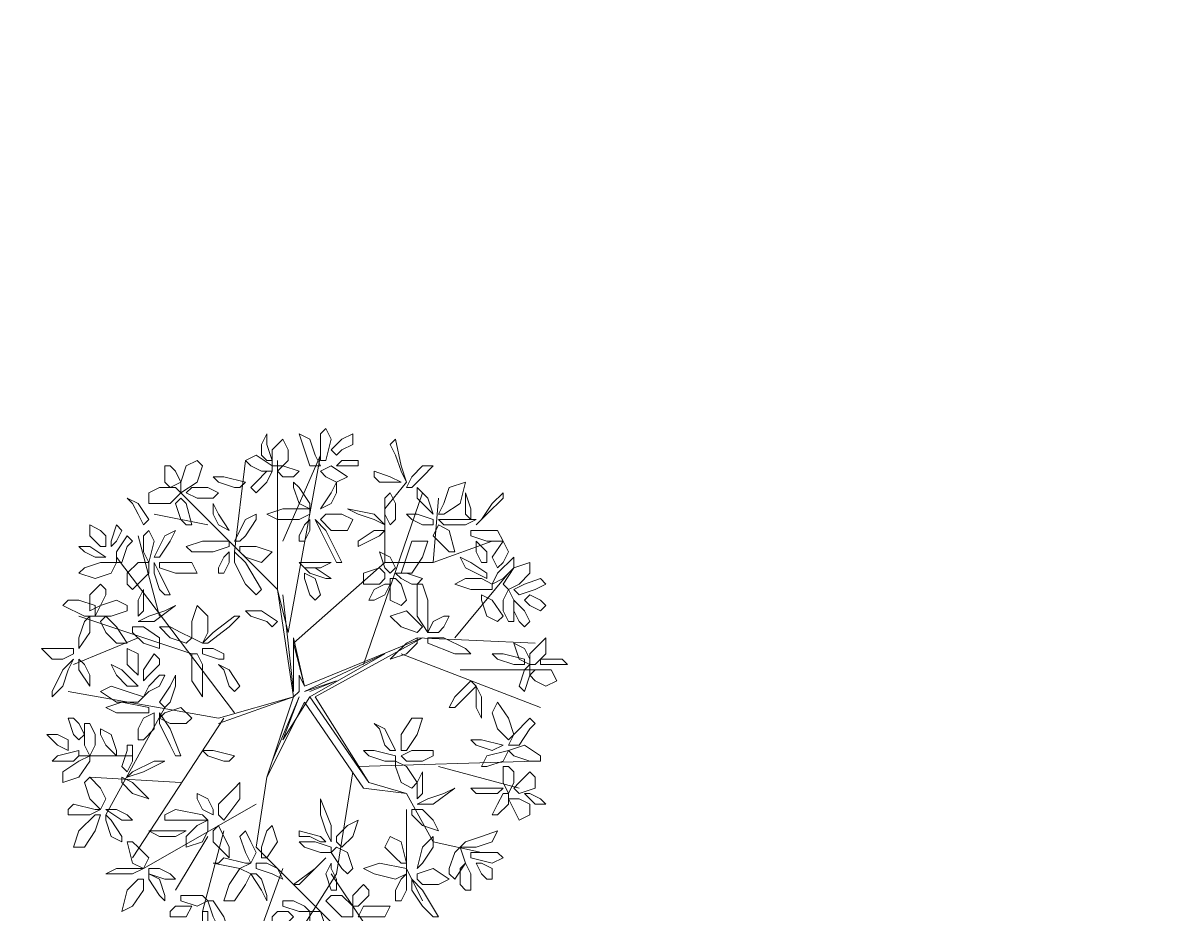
# Model space of a CAD drawing. Header units: millimetres. Extents: x 2529 to 2673, y 1639 to 1859.
# Drawn here: x 2612.8 to 2618.8, y 1703.61 to 1708.3 of the extents above; entities that cross this region are included whole.
import ezdxf

# ---------------------------------------------------------------- set-up
doc = ezdxf.new("R2010")
doc.units = ezdxf.units.MM
doc.layers.add('PDF_0', color=7, linetype='Continuous')

msp = doc.modelspace()

# ---------------------------------------------------------------- linework, layer by layer
at = {"layer": 'PDF_0', "lineweight": 9}
for points in [[(2614.3623, 1706.0496), (2614.3623, 1706.1343), (2614.3906, 1706.1626), (2614.4188, 1706.1061), (2614.3906, 1705.9931), (2614.3623, 1705.9931)], [(2614.0799, 1705.9931), (2614.1082, 1705.9931), (2614.0799, 1706.0779), (2614.0799, 1706.1343), (2614.0517, 1706.0779), (2614.0517, 1706.0214)], [(2614.1647, 1705.9649), (2614.1082, 1705.9649), (2614.1082, 1706.0496), (2614.1647, 1706.1061), (2614.1929, 1706.0496), (2614.1929, 1705.9931)], [(2614.3623, 1705.9649), (2614.3059, 1705.9649), (2614.2776, 1706.0496), (2614.2494, 1706.1343), (2614.3059, 1706.1061), (2614.3341, 1706.0214)], [(2614.4471, 1706.0214), (2614.4188, 1706.0496), (2614.4753, 1706.1061), (2614.5318, 1706.1343), (2614.5318, 1706.0779), (2614.4753, 1706.0496)], [(2614.7577, 1706.0214), (2614.7859, 1705.9367), (2614.8142, 1705.8802), (2614.7859, 1705.9649), (2614.7577, 1706.1061), (2614.7295, 1706.0779)], [(2613.5999, 1705.9367), (2613.6281, 1705.8802), (2613.5716, 1705.8519), (2613.5434, 1705.8802), (2613.5434, 1705.9649), (2613.5716, 1705.9649)], [(2613.7128, 1705.9931), (2613.7411, 1705.9649), (2613.7128, 1705.8802), (2613.6281, 1705.8237), (2613.6281, 1705.8802), (2613.6563, 1705.9649)], [(2614.0517, 1705.9367), (2613.9952, 1705.9649), (2613.967, 1705.9931), (2614.0235, 1706.0214), (2614.1082, 1705.9649), (2614.1082, 1705.9367)], [(2614.2211, 1705.9084), (2614.2494, 1705.9367), (2614.1647, 1705.9649), (2614.1364, 1705.9367), (2614.1647, 1705.9084)], [(2614.4471, 1705.8802), (2614.5035, 1705.9084), (2614.4188, 1705.9649), (2614.3623, 1705.9367), (2614.3906, 1705.9084)], [(2614.5318, 1705.9649), (2614.4753, 1705.9649), (2614.4471, 1705.9649), (2614.4753, 1705.9931), (2614.56, 1705.9931), (2614.56, 1705.9649)], [(2614.8142, 1705.8519), (2614.8424, 1705.8519), (2614.8989, 1705.9084), (2614.9554, 1705.9649), (2614.8989, 1705.9649), (2614.8424, 1705.9084)], [(2613.9105, 1705.8519), (2613.8258, 1705.8802), (2613.7975, 1705.9084), (2613.854, 1705.9084), (2613.967, 1705.8802), (2613.9387, 1705.8519)], [(2614.0235, 1705.8802), (2614.0799, 1705.9367), (2614.1082, 1705.9367), (2614.0799, 1705.8802), (2614.0235, 1705.8237), (2613.9952, 1705.8519)], [(2614.673, 1705.8802), (2614.7295, 1705.8802), (2614.7859, 1705.8802), (2614.7295, 1705.9084), (2614.6447, 1705.9367), (2614.6447, 1705.9084)], [(2613.5151, 1705.8519), (2613.5999, 1705.8519), (2613.6281, 1705.8237), (2613.5716, 1705.7672), (2613.4587, 1705.7672), (2613.4587, 1705.8237)], [(2613.6563, 1705.8237), (2613.6846, 1705.8519), (2613.7693, 1705.8519), (2613.8258, 1705.8237), (2613.7975, 1705.7955), (2613.7128, 1705.7955)], [(2614.2494, 1705.7672), (2614.2211, 1705.8519), (2614.2211, 1705.8802), (2614.2494, 1705.8519), (2614.3059, 1705.7672), (2614.3059, 1705.739)], [(2614.4188, 1705.7672), (2614.3623, 1705.739), (2614.4188, 1705.8237), (2614.4471, 1705.8802), (2614.4471, 1705.8237)], [(2614.9271, 1705.739), (2614.9554, 1705.7107), (2614.9271, 1705.7955), (2614.8707, 1705.8519), (2614.8707, 1705.7955)], [(2614.9836, 1705.7107), (2615.0118, 1705.7107), (2615.0966, 1705.7672), (2615.1248, 1705.8802), (2615.0401, 1705.8519), (2615.0118, 1705.7672)], [(2613.4022, 1705.7107), (2613.3739, 1705.7672), (2613.3457, 1705.7955), (2613.4022, 1705.7672), (2613.4587, 1705.6825), (2613.4304, 1705.6543)], [(2613.6281, 1705.6825), (2613.5999, 1705.7672), (2613.6281, 1705.7955), (2613.6563, 1705.7672), (2613.6846, 1705.6543), (2613.6563, 1705.6543)], [(2614.7295, 1705.6543), (2614.7577, 1705.6825), (2614.7577, 1705.7672), (2614.7295, 1705.8237), (2614.7012, 1705.7955), (2614.7012, 1705.7107)], [(2615.1248, 1705.7672), (2615.1248, 1705.8237), (2615.153, 1705.739), (2615.153, 1705.6825), (2615.1248, 1705.7107)], [(2615.266, 1705.7672), (2615.2095, 1705.6825), (2615.1813, 1705.6543), (2615.2378, 1705.7107), (2615.3225, 1705.7955), (2615.3225, 1705.8237)], [(2613.8258, 1705.6543), (2613.8823, 1705.626), (2613.8258, 1705.7107), (2613.7975, 1705.7672), (2613.7975, 1705.7107)], [(2614.2494, 1705.6825), (2614.1364, 1705.6825), (2614.0799, 1705.7107), (2614.1647, 1705.739), (2614.3059, 1705.739), (2614.3059, 1705.7107)], [(2614.56, 1705.7107), (2614.5035, 1705.739), (2614.6447, 1705.7107), (2614.7012, 1705.6543), (2614.6447, 1705.6825)], [(2613.967, 1705.5978), (2614.0235, 1705.6825), (2614.0235, 1705.7107), (2613.967, 1705.6825), (2613.9105, 1705.5695), (2613.9387, 1705.5695)], [(2614.2494, 1705.5695), (2614.2776, 1705.5695), (2614.3059, 1705.626), (2614.3059, 1705.6825), (2614.2776, 1705.6543), (2614.2494, 1705.5978)], [(2614.4188, 1705.5131), (2614.3623, 1705.626), (2614.3341, 1705.6825), (2614.3906, 1705.626), (2614.4753, 1705.4566), (2614.4471, 1705.4566)], [(2614.3623, 1705.6825), (2614.3906, 1705.7107), (2614.4753, 1705.7107), (2614.5318, 1705.6825), (2614.5035, 1705.626), (2614.4188, 1705.626)], [(2614.8989, 1705.6543), (2614.8424, 1705.6825), (2614.8142, 1705.7107), (2614.8707, 1705.7107), (2614.9554, 1705.6825), (2614.9554, 1705.6543)], [(2615.1248, 1705.6543), (2615.1813, 1705.6825), (2615.0401, 1705.6825), (2614.9836, 1705.6825), (2615.0118, 1705.6543)], [(2613.2328, 1705.5413), (2613.2045, 1705.5413), (2613.148, 1705.5978), (2613.148, 1705.6543), (2613.2045, 1705.626), (2613.2328, 1705.5978)], [(2613.3175, 1705.626), (2613.2892, 1705.6543), (2613.261, 1705.5695), (2613.261, 1705.5413), (2613.2892, 1705.5695)], [(2613.4304, 1705.5131), (2613.4587, 1705.4566), (2613.4869, 1705.5695), (2613.4587, 1705.626), (2613.4304, 1705.5978)], [(2613.5151, 1705.5413), (2613.5434, 1705.5978), (2613.5999, 1705.626), (2613.5716, 1705.5695), (2613.5151, 1705.4848), (2613.4869, 1705.4848)], [(2614.6165, 1705.5695), (2614.673, 1705.5978), (2614.7012, 1705.626), (2614.6447, 1705.626), (2614.56, 1705.5695), (2614.56, 1705.5413)], [(2615.0118, 1705.5413), (2614.9554, 1705.5978), (2614.9836, 1705.6543), (2615.0401, 1705.626), (2615.0683, 1705.5131), (2615.0401, 1705.5131)], [(2615.153, 1705.626), (2615.153, 1705.5978), (2615.2378, 1705.5695), (2615.3225, 1705.5695), (2615.2942, 1705.626), (2615.2095, 1705.626)], [(2613.3457, 1705.5413), (2613.3175, 1705.4566), (2613.2892, 1705.4566), (2613.2892, 1705.5131), (2613.3457, 1705.5978), (2613.3739, 1705.5695)], [(2613.7975, 1705.5131), (2613.6846, 1705.5131), (2613.6563, 1705.5413), (2613.7411, 1705.5695), (2613.8823, 1705.5695), (2613.8823, 1705.5413)], [(2614.7859, 1705.4001), (2614.8424, 1705.4001), (2614.8989, 1705.4848), (2614.9271, 1705.5695), (2614.8424, 1705.5695), (2614.8142, 1705.4848)], [(2615.2378, 1705.4566), (2615.2095, 1705.4566), (2615.1813, 1705.5131), (2615.1813, 1705.5695), (2615.2095, 1705.5413), (2615.2378, 1705.5131)], [(2615.3507, 1705.5131), (2615.3225, 1705.5695), (2615.266, 1705.4848), (2615.2942, 1705.4283), (2615.3225, 1705.4566)], [(2613.1763, 1705.4848), (2613.2328, 1705.4848), (2613.148, 1705.5413), (2613.0916, 1705.5413), (2613.1198, 1705.5131)], [(2613.8258, 1705.4001), (2613.854, 1705.4001), (2613.8823, 1705.4566), (2613.8823, 1705.5131), (2613.854, 1705.4848), (2613.8258, 1705.4283)], [(2613.967, 1705.3436), (2613.9105, 1705.4566), (2613.9105, 1705.5131), (2613.967, 1705.4566), (2614.0517, 1705.3154), (2614.0235, 1705.2871)], [(2613.9387, 1705.5131), (2613.9387, 1705.5413), (2614.0235, 1705.5413), (2614.1082, 1705.5131), (2614.0517, 1705.4566), (2613.967, 1705.4848)], [(2614.7295, 1705.4848), (2614.673, 1705.5131), (2614.7012, 1705.4283), (2614.7295, 1705.4001), (2614.7577, 1705.4283)], [(2615.1813, 1705.4001), (2615.1248, 1705.4283), (2615.0966, 1705.4848), (2615.153, 1705.4566), (2615.2378, 1705.4001), (2615.2378, 1705.3719)], [(2615.379, 1705.4283), (2615.3225, 1705.3719), (2615.266, 1705.3436), (2615.2942, 1705.4001), (2615.379, 1705.4848), (2615.379, 1705.4566)], [(2613.2892, 1705.4566), (2613.261, 1705.4001), (2613.1763, 1705.3719), (2613.0916, 1705.4001), (2613.1198, 1705.4283), (2613.2045, 1705.4566)], [(2613.3457, 1705.4001), (2613.4022, 1705.4566), (2613.4587, 1705.4566), (2613.4587, 1705.4001), (2613.3739, 1705.3154), (2613.3457, 1705.3436)], [(2613.5151, 1705.3154), (2613.4869, 1705.4001), (2613.4869, 1705.4566), (2613.5151, 1705.4001), (2613.5716, 1705.2871), (2613.5434, 1705.2871)], [(2613.5151, 1705.4566), (2613.5151, 1705.4283), (2613.5999, 1705.4001), (2613.7128, 1705.4001), (2613.6846, 1705.4566), (2613.5716, 1705.4566)], [(2614.3623, 1705.4283), (2614.4188, 1705.4566), (2614.3059, 1705.4566), (2614.2494, 1705.4566), (2614.2776, 1705.4283)], [(2614.3906, 1705.3719), (2614.4188, 1705.3719), (2614.3341, 1705.4283), (2614.2776, 1705.4283), (2614.3059, 1705.4001)], [(2614.7012, 1705.4001), (2614.7012, 1705.3719), (2614.673, 1705.3436), (2614.5883, 1705.3436), (2614.5883, 1705.4001), (2614.673, 1705.4283)], [(2615.3507, 1705.3154), (2615.3225, 1705.3436), (2615.379, 1705.4283), (2615.4637, 1705.4566), (2615.4637, 1705.4001), (2615.4072, 1705.3436)], [(2614.3059, 1705.2871), (2614.2776, 1705.3719), (2614.2776, 1705.4001), (2614.3341, 1705.3719), (2614.3623, 1705.2871), (2614.3341, 1705.2589)], [(2614.7859, 1705.3436), (2614.8142, 1705.2589), (2614.7859, 1705.2307), (2614.7295, 1705.2589), (2614.7295, 1705.3719), (2614.7577, 1705.3719)], [(2614.8424, 1705.3436), (2614.7859, 1705.3719), (2614.7577, 1705.4001), (2614.8142, 1705.4001), (2614.8989, 1705.3719), (2614.8707, 1705.3436)], [(2615.266, 1705.3436), (2615.266, 1705.3154), (2615.153, 1705.3154), (2615.0683, 1705.3436), (2615.1248, 1705.3719), (2615.2095, 1705.3719)], [(2615.4354, 1705.3436), (2615.5202, 1705.3719), (2615.5484, 1705.3436), (2615.4919, 1705.3154), (2615.4072, 1705.2871), (2615.379, 1705.3154)], [(2613.2328, 1705.2871), (2613.2045, 1705.2307), (2613.148, 1705.2024), (2613.148, 1705.2871), (2613.2045, 1705.3436), (2613.2328, 1705.3154)], [(2613.4022, 1705.2589), (2613.4304, 1705.3154), (2613.4304, 1705.2024), (2613.4022, 1705.1742), (2613.4022, 1705.2024)], [(2614.7295, 1705.3436), (2614.7012, 1705.3436), (2614.6447, 1705.3154), (2614.6165, 1705.2589), (2614.6447, 1705.2589), (2614.7012, 1705.2871)], [(2614.9271, 1705.2589), (2614.9271, 1705.1459), (2614.9271, 1705.0895), (2614.8707, 1705.1742), (2614.8707, 1705.3436), (2614.8989, 1705.3436)], [(2615.3225, 1705.2024), (2615.3225, 1705.2589), (2615.3507, 1705.3154), (2615.379, 1705.2589), (2615.379, 1705.1459), (2615.3507, 1705.1459)], [(2613.0916, 1705.2589), (2613.1763, 1705.2307), (2613.1763, 1705.1742), (2613.1198, 1705.1742), (2613.0068, 1705.2307), (2613.0351, 1705.2589)], [(2613.3457, 1705.2307), (2613.3457, 1705.2024), (2613.261, 1705.1742), (2613.1763, 1705.1742), (2613.2045, 1705.2307), (2613.2892, 1705.2589)], [(2615.2378, 1705.1742), (2615.2095, 1705.2589), (2615.2095, 1705.2871), (2615.266, 1705.2589), (2615.3225, 1705.1742), (2615.2942, 1705.1459)], [(2615.4072, 1705.1459), (2615.379, 1705.2024), (2615.379, 1705.2589), (2615.4354, 1705.2024), (2615.4637, 1705.1459), (2615.4354, 1705.1177)], [(2615.4354, 1705.2589), (2615.4637, 1705.2871), (2615.5202, 1705.2589), (2615.5484, 1705.2307), (2615.5202, 1705.2024), (2615.4637, 1705.2307)], [(2613.5434, 1705.2024), (2613.5999, 1705.2307), (2613.4869, 1705.1459), (2613.4022, 1705.1459), (2613.4587, 1705.1742)], [(2613.7411, 1705.033), (2613.6846, 1705.0612), (2613.6846, 1705.1459), (2613.7128, 1705.2307), (2613.7693, 1705.1742), (2613.7693, 1705.0895)], [(2614.0799, 1705.1459), (2613.9952, 1705.1742), (2613.967, 1705.2024), (2614.0517, 1705.2024), (2614.1364, 1705.1459), (2614.1082, 1705.1177)], [(2614.8989, 1705.1177), (2614.8707, 1705.0895), (2614.7859, 1705.1177), (2614.7295, 1705.1742), (2614.8142, 1705.2024), (2614.8707, 1705.1459)], [(2613.0916, 1705.0612), (2613.0916, 1705.0048), (2613.148, 1705.0895), (2613.148, 1705.1742), (2613.1198, 1705.1459)], [(2613.2045, 1705.1459), (2613.2328, 1705.1742), (2613.2892, 1705.1177), (2613.3457, 1705.033), (2613.2892, 1705.033), (2613.2328, 1705.0895)], [(2613.8823, 1705.1177), (2613.7693, 1705.033), (2613.7411, 1705.033), (2613.7975, 1705.0895), (2613.9105, 1705.1742), (2613.9387, 1705.1742)], [(2615.0401, 1705.1742), (2615.0118, 1705.1742), (2614.9554, 1705.1459), (2614.9271, 1705.0895), (2614.9836, 1705.0895), (2615.0118, 1705.1177)], [(2613.3739, 1705.1177), (2613.3739, 1705.0895), (2613.4304, 1705.033), (2613.5151, 1705.0048), (2613.5151, 1705.0612), (2613.4304, 1705.1177)], [(2613.6281, 1705.0895), (2613.5716, 1705.1177), (2613.5151, 1705.1177), (2613.5716, 1705.0612), (2613.6563, 1705.033), (2613.6846, 1705.0612)], [(2613.0633, 1704.9765), (2613.0633, 1705.0048), (2612.9786, 1705.0048), (2612.8939, 1705.0048), (2612.9504, 1704.9483), (2613.0068, 1704.9483)], [(2613.4022, 1704.8636), (2613.3739, 1704.8918), (2613.3457, 1704.92), (2613.3457, 1705.0048), (2613.4022, 1704.9765), (2613.4022, 1704.92)], [(2613.854, 1704.9483), (2613.854, 1704.9765), (2613.7975, 1705.0048), (2613.7411, 1705.0048), (2613.7411, 1704.9765), (2613.8258, 1704.9483)], [(2614.8142, 1705.033), (2614.7577, 1704.9765), (2614.7295, 1704.9483), (2614.8142, 1704.9765), (2614.8707, 1705.033), (2614.8707, 1705.0612)], [(2615.0118, 1705.0612), (2615.1248, 1705.0048), (2615.153, 1704.9765), (2615.0683, 1704.9765), (2614.9271, 1705.033), (2614.9271, 1705.0612)], [(2615.4354, 1705.0048), (2615.379, 1705.033), (2615.4072, 1704.9483), (2615.4637, 1704.92), (2615.4637, 1704.9483)], [(2615.4637, 1704.9765), (2615.5202, 1705.033), (2615.5484, 1705.0612), (2615.5484, 1704.9765), (2615.4919, 1704.92), (2615.4637, 1704.92)], [(2613.0068, 1704.8071), (2613.0351, 1704.8918), (2613.0633, 1704.9483), (2613.0068, 1704.8918), (2612.9504, 1704.7788), (2612.9504, 1704.7506)], [(2613.148, 1704.8636), (2613.148, 1704.8071), (2613.0916, 1704.8918), (2613.0916, 1704.9483), (2613.1198, 1704.92)], [(2613.5151, 1704.92), (2613.4587, 1704.8636), (2613.4304, 1704.8353), (2613.4304, 1704.8918), (2613.4869, 1704.9765), (2613.5151, 1704.9483)], [(2613.7411, 1704.92), (2613.7411, 1704.8071), (2613.7411, 1704.7506), (2613.6846, 1704.8353), (2613.6846, 1704.9765), (2613.7128, 1704.9765)], [(2615.379, 1704.92), (2615.2942, 1704.9483), (2615.266, 1704.9765), (2615.3225, 1704.9765), (2615.4354, 1704.9483), (2615.4354, 1704.92)], [(2615.5202, 1704.9483), (2615.5202, 1704.92), (2615.5766, 1704.92), (2615.6614, 1704.92), (2615.6331, 1704.9483), (2615.5484, 1704.9483)], [(2613.3457, 1704.8071), (2613.2892, 1704.8636), (2613.261, 1704.92), (2613.3175, 1704.8918), (2613.4022, 1704.8071), (2613.3739, 1704.8071)], [(2613.8823, 1704.8071), (2613.854, 1704.8918), (2613.8258, 1704.92), (2613.8823, 1704.8918), (2613.9387, 1704.8071), (2613.9105, 1704.7788)], [(2615.4072, 1704.8071), (2615.4354, 1704.7788), (2615.4637, 1704.8636), (2615.4637, 1704.92), (2615.4354, 1704.8918)], [(2615.4637, 1704.8636), (2615.4919, 1704.8918), (2615.5766, 1704.8918), (2615.6049, 1704.8353), (2615.5484, 1704.8071), (2615.4919, 1704.8353)], [(2613.5151, 1704.8071), (2613.4587, 1704.7788), (2613.4304, 1704.7506), (2613.4587, 1704.8071), (2613.5151, 1704.8636), (2613.5434, 1704.8636)], [(2613.5716, 1704.7224), (2613.5999, 1704.8071), (2613.5999, 1704.8636), (2613.5716, 1704.8071), (2613.5151, 1704.7224), (2613.5434, 1704.6941)], [(2615.153, 1704.7788), (2615.0683, 1704.6941), (2615.0401, 1704.6941), (2615.0683, 1704.7506), (2615.153, 1704.8353), (2615.1813, 1704.8071)], [(2613.4304, 1704.7506), (2613.4022, 1704.7224), (2613.2892, 1704.7224), (2613.2045, 1704.7788), (2613.261, 1704.8071), (2613.3457, 1704.7788)], [(2615.2095, 1704.7506), (2615.1813, 1704.8071), (2615.1813, 1704.6941), (2615.2095, 1704.6376), (2615.2095, 1704.6659)], [(2613.4022, 1704.6659), (2613.2892, 1704.6659), (2613.2328, 1704.6941), (2613.3175, 1704.7224), (2613.4587, 1704.6941), (2613.4587, 1704.6659)], [(2615.3507, 1704.5247), (2615.379, 1704.5529), (2615.3507, 1704.6376), (2615.2942, 1704.7224), (2615.266, 1704.6659), (2615.2942, 1704.5812)], [(2613.4022, 1704.5247), (2613.4304, 1704.5247), (2613.4869, 1704.5812), (2613.4869, 1704.6659), (2613.4304, 1704.6376), (2613.4022, 1704.5812)], [(2613.5151, 1704.6376), (2613.5434, 1704.6659), (2613.6281, 1704.6941), (2613.6846, 1704.6376), (2613.6563, 1704.6094), (2613.5716, 1704.6094)], [(2613.5716, 1704.4964), (2613.5151, 1704.6094), (2613.5151, 1704.6659), (2613.5716, 1704.5812), (2613.6281, 1704.44), (2613.5999, 1704.44)], [(2613.0916, 1704.6094), (2613.1198, 1704.5529), (2613.0916, 1704.5247), (2613.0633, 1704.5529), (2613.0351, 1704.6376), (2613.0633, 1704.6376)], [(2613.1763, 1704.5529), (2613.1763, 1704.4964), (2613.148, 1704.44), (2613.1198, 1704.4964), (2613.1198, 1704.6094), (2613.148, 1704.6094)], [(2614.7012, 1704.4964), (2614.673, 1704.5812), (2614.6447, 1704.6094), (2614.7012, 1704.5812), (2614.7577, 1704.4682), (2614.7295, 1704.4682)], [(2614.7859, 1704.4682), (2614.8142, 1704.4682), (2614.8707, 1704.5529), (2614.8989, 1704.6376), (2614.8424, 1704.6376), (2614.7859, 1704.5529)], [(2615.4637, 1704.5812), (2615.4072, 1704.4964), (2615.3507, 1704.4964), (2615.379, 1704.5529), (2615.4637, 1704.6376), (2615.4919, 1704.6094)], [(2613.0351, 1704.4964), (2613.0351, 1704.4682), (2612.9786, 1704.4964), (2612.9221, 1704.5529), (2612.9786, 1704.5529), (2613.0351, 1704.5247)], [(2613.2328, 1704.4964), (2613.2045, 1704.5529), (2613.2045, 1704.5812), (2613.261, 1704.5529), (2613.2892, 1704.4682), (2613.2892, 1704.44)], [(2615.266, 1704.4682), (2615.3225, 1704.4964), (2615.2095, 1704.5247), (2615.153, 1704.5247), (2615.1813, 1704.4964)], [(2613.0633, 1704.4117), (2612.9786, 1704.4117), (2612.9504, 1704.4117), (2612.9786, 1704.44), (2613.0916, 1704.4682), (2613.0916, 1704.44)], [(2613.3457, 1704.4682), (2613.3175, 1704.3835), (2613.3457, 1704.3552), (2613.3739, 1704.4117), (2613.3739, 1704.4964), (2613.3457, 1704.4964)], [(2613.854, 1704.4117), (2613.7693, 1704.44), (2613.7411, 1704.4682), (2613.7975, 1704.4682), (2613.9105, 1704.44), (2613.8823, 1704.4117)], [(2614.7012, 1704.4117), (2614.6165, 1704.44), (2614.5883, 1704.4682), (2614.6447, 1704.4682), (2614.7577, 1704.44), (2614.7577, 1704.4117)], [(2614.8989, 1704.4117), (2614.8142, 1704.4117), (2614.7859, 1704.44), (2614.8424, 1704.4682), (2614.9554, 1704.4682), (2614.9554, 1704.44)], [(2615.3225, 1704.4117), (2615.3507, 1704.4682), (2615.2378, 1704.44), (2615.2095, 1704.3835), (2615.2378, 1704.3835)], [(2615.4637, 1704.4117), (2615.379, 1704.44), (2615.3507, 1704.4682), (2615.4354, 1704.4964), (2615.5202, 1704.44), (2615.5202, 1704.4117)], [(2613.148, 1704.44), (2613.148, 1704.4117), (2613.0916, 1704.327), (2613.0068, 1704.2988), (2613.0068, 1704.3552), (2613.0916, 1704.4117)], [(2613.4869, 1704.4117), (2613.5434, 1704.4117), (2613.4304, 1704.3552), (2613.3457, 1704.327), (2613.3739, 1704.3552)], [(2614.7859, 1704.2988), (2614.7577, 1704.3835), (2614.7577, 1704.4117), (2614.8142, 1704.3835), (2614.8707, 1704.2988), (2614.8424, 1704.2705)], [(2614.8707, 1704.2988), (2614.8989, 1704.3552), (2614.8989, 1704.2423), (2614.8707, 1704.214), (2614.8707, 1704.2423)], [(2615.379, 1704.3552), (2615.379, 1704.2988), (2615.3507, 1704.2423), (2615.3225, 1704.2988), (2615.3225, 1704.3835), (2615.3507, 1704.3835)], [(2615.4072, 1704.2988), (2615.4637, 1704.3552), (2615.4919, 1704.327), (2615.4919, 1704.2705), (2615.4072, 1704.2423), (2615.379, 1704.2705)], [(2613.2045, 1704.2705), (2613.2328, 1704.214), (2613.2045, 1704.1576), (2613.148, 1704.214), (2613.1198, 1704.2988), (2613.148, 1704.327)], [(2613.3175, 1704.327), (2613.3175, 1704.2988), (2613.3739, 1704.2423), (2613.4587, 1704.214), (2613.4304, 1704.2423), (2613.3739, 1704.2988)], [(2613.8258, 1704.1858), (2613.9105, 1704.2705), (2613.9387, 1704.2988), (2613.9387, 1704.214), (2613.854, 1704.1011), (2613.8258, 1704.1293)], [(2613.7128, 1704.2423), (2613.7128, 1704.214), (2613.7411, 1704.1576), (2613.7975, 1704.1293), (2613.7975, 1704.1576), (2613.7693, 1704.214)], [(2615.0118, 1704.2423), (2615.0683, 1704.2705), (2614.9554, 1704.1858), (2614.8707, 1704.1858), (2614.9271, 1704.214)], [(2615.2942, 1704.2423), (2615.3225, 1704.2705), (2615.2095, 1704.2705), (2615.153, 1704.2705), (2615.1813, 1704.2423)], [(2615.2942, 1704.1858), (2615.3225, 1704.2423), (2615.3507, 1704.2423), (2615.3507, 1704.1858), (2615.2942, 1704.1293), (2615.266, 1704.1293)], [(2615.4354, 1704.2423), (2615.4919, 1704.1858), (2615.5484, 1704.1858), (2615.5202, 1704.214), (2615.4637, 1704.2423)], [(2613.0633, 1704.1858), (2613.1763, 1704.1576), (2613.2045, 1704.1576), (2613.148, 1704.1293), (2613.0351, 1704.1293), (2613.0351, 1704.1576)], [(2614.3623, 1704.1293), (2614.3623, 1704.214), (2614.4188, 1704.0728), (2614.4188, 1703.9881), (2614.3906, 1704.0446)], [(2615.3507, 1704.214), (2615.4072, 1704.214), (2615.4637, 1704.1858), (2615.4637, 1704.1293), (2615.4072, 1704.1011), (2615.379, 1704.1576)], [(2613.2045, 1704.1293), (2613.1763, 1704.1293), (2613.0916, 1704.0446), (2613.0633, 1703.9599), (2613.1198, 1703.9599), (2613.1763, 1704.0446)], [(2613.2892, 1704.1576), (2613.2328, 1704.1576), (2613.3175, 1704.1011), (2613.3739, 1704.1011), (2613.3457, 1704.1293)], [(2613.261, 1704.1011), (2613.3175, 1704.0164), (2613.3175, 1703.9881), (2613.261, 1704.0164), (2613.2328, 1704.1011), (2613.2328, 1704.1293)], [(2613.5999, 1704.1576), (2613.7411, 1704.1293), (2613.7693, 1704.1011), (2613.6846, 1704.1011), (2613.5434, 1704.1011), (2613.5434, 1704.1293)], [(2614.8424, 1704.1576), (2614.8424, 1704.1293), (2614.8989, 1704.0728), (2614.9836, 1704.0446), (2614.9554, 1704.1011), (2614.8989, 1704.1576)], [(2613.5999, 1704.0164), (2613.6563, 1704.0446), (2613.5434, 1704.0446), (2613.4587, 1704.0446), (2613.5151, 1704.0164)], [(2613.7693, 1704.1011), (2613.7693, 1704.0446), (2613.7411, 1703.9881), (2613.6563, 1703.9599), (2613.6563, 1704.0164), (2613.7128, 1704.0728)], [(2613.7975, 1703.9881), (2613.854, 1703.9316), (2613.8823, 1703.9034), (2613.8823, 1703.9599), (2613.8258, 1704.0728), (2613.7975, 1704.0446)], [(2613.9952, 1703.9881), (2614.0235, 1703.9316), (2613.9952, 1703.8752), (2613.967, 1703.9316), (2613.9387, 1704.0164), (2613.967, 1704.0446)], [(2614.0517, 1703.9599), (2614.0799, 1704.0446), (2614.1082, 1704.0728), (2614.1364, 1703.9881), (2614.0799, 1703.9034), (2614.0517, 1703.9034)], [(2614.3059, 1704.0164), (2614.3623, 1703.9881), (2614.3906, 1703.9881), (2614.3623, 1704.0164), (2614.2494, 1704.0446), (2614.2494, 1704.0164)], [(2614.4471, 1703.9881), (2614.4753, 1703.9599), (2614.5318, 1704.0164), (2614.56, 1704.1011), (2614.5035, 1704.0728), (2614.4471, 1704.0164)], [(2615.0966, 1703.9599), (2615.1248, 1703.9881), (2615.2095, 1704.0164), (2615.2942, 1704.0446), (2615.266, 1703.9881), (2615.1813, 1703.9599)], [(2613.4022, 1703.9599), (2613.4587, 1703.9034), (2613.4304, 1703.8469), (2613.3739, 1703.8752), (2613.3457, 1703.9881), (2613.3739, 1703.9881)], [(2614.4188, 1703.9316), (2614.4188, 1703.9599), (2614.3341, 1703.9881), (2614.2494, 1703.9881), (2614.2776, 1703.9599), (2614.3623, 1703.9316)], [(2614.7577, 1703.9034), (2614.7012, 1703.9599), (2614.7295, 1704.0164), (2614.7859, 1703.9881), (2614.8142, 1703.8752), (2614.7859, 1703.8752)], [(2614.8989, 1703.8752), (2614.8707, 1703.8469), (2614.8989, 1703.9599), (2614.9554, 1704.0164), (2614.9554, 1703.9599)], [(2614.4753, 1703.8469), (2614.4188, 1703.9316), (2614.4471, 1703.9599), (2614.5035, 1703.9316), (2614.5318, 1703.8469), (2614.5035, 1703.8187)], [(2615.0401, 1703.8469), (2615.0683, 1703.9316), (2615.0966, 1703.9599), (2615.1248, 1703.8752), (2615.0683, 1703.7904), (2615.0401, 1703.8187)], [(2615.2095, 1703.9316), (2615.2942, 1703.9316), (2615.3225, 1703.9034), (2615.266, 1703.8752), (2615.153, 1703.9034), (2615.153, 1703.9316)], [(2613.854, 1703.9034), (2613.967, 1703.8752), (2613.9952, 1703.8752), (2613.9387, 1703.8469), (2613.7975, 1703.8752), (2613.8258, 1703.8752)], [(2614.0799, 1703.8752), (2614.1364, 1703.8469), (2614.1647, 1703.7904), (2614.1082, 1703.8187), (2614.0235, 1703.8469), (2614.0235, 1703.8752)], [(2614.2776, 1703.7904), (2614.3623, 1703.8752), (2614.3906, 1703.9034), (2614.3341, 1703.8469), (2614.2211, 1703.7622), (2614.2494, 1703.7622)], [(2614.4471, 1703.7904), (2614.4188, 1703.8469), (2614.4188, 1703.8752), (2614.3906, 1703.8187), (2614.4188, 1703.734), (2614.4471, 1703.734)], [(2614.7577, 1703.7904), (2614.6447, 1703.8187), (2614.5883, 1703.8469), (2614.673, 1703.8752), (2614.8142, 1703.8469), (2614.8142, 1703.8187)], [(2615.0966, 1703.7622), (2615.0966, 1703.8469), (2615.1248, 1703.8752), (2615.153, 1703.8187), (2615.153, 1703.734), (2615.1248, 1703.734)], [(2615.1813, 1703.8752), (2615.2095, 1703.8752), (2615.266, 1703.8469), (2615.266, 1703.7904), (2615.2378, 1703.7904), (2615.2095, 1703.8187)], [(2613.2892, 1703.8469), (2613.4022, 1703.8469), (2613.4304, 1703.8469), (2613.3739, 1703.8187), (2613.261, 1703.8187), (2613.2328, 1703.8187)], [(2613.5151, 1703.8469), (2613.5716, 1703.8187), (2613.5999, 1703.7904), (2613.5434, 1703.7904), (2613.4587, 1703.8187), (2613.4587, 1703.8469)], [(2613.5151, 1703.7904), (2613.5434, 1703.7057), (2613.5434, 1703.6775), (2613.5151, 1703.7057), (2613.4587, 1703.7904), (2613.4587, 1703.8187)], [(2613.9952, 1703.8187), (2613.9387, 1703.8469), (2613.8823, 1703.7622), (2613.854, 1703.6775), (2613.9105, 1703.6775), (2613.967, 1703.7622)], [(2614.0517, 1703.7904), (2614.0799, 1703.7057), (2614.0799, 1703.6775), (2614.0517, 1703.734), (2613.9952, 1703.8187), (2614.0235, 1703.8187)], [(2614.7577, 1703.6775), (2614.7859, 1703.6775), (2614.8142, 1703.734), (2614.8142, 1703.8187), (2614.7859, 1703.7904), (2614.7577, 1703.734)], [(2614.8707, 1703.7904), (2614.8707, 1703.8187), (2614.9554, 1703.8469), (2615.0401, 1703.7904), (2614.9836, 1703.7622), (2614.8989, 1703.7622)], [(2613.4304, 1703.7904), (2613.4022, 1703.7904), (2613.3457, 1703.734), (2613.3175, 1703.621), (2613.3739, 1703.6492), (2613.4304, 1703.734)], [(2614.6165, 1703.7057), (2614.56, 1703.6492), (2614.5318, 1703.6492), (2614.5318, 1703.7057), (2614.5883, 1703.7622), (2614.6165, 1703.734)], [(2614.8989, 1703.6492), (2614.8424, 1703.734), (2614.8424, 1703.7904), (2614.8989, 1703.734), (2614.9836, 1703.5928), (2614.9554, 1703.5928)], [(2613.6563, 1703.7057), (2613.7411, 1703.7057), (2613.7693, 1703.6775), (2613.7128, 1703.6492), (2613.6281, 1703.6775), (2613.6281, 1703.7057)], [(2614.4753, 1703.7057), (2614.5318, 1703.6492), (2614.5318, 1703.5928), (2614.4753, 1703.5928), (2614.3906, 1703.6775), (2614.4188, 1703.7057)], [(2613.5999, 1703.6492), (2613.6563, 1703.6492), (2613.6846, 1703.6492), (2613.6563, 1703.5928), (2613.5716, 1703.5928), (2613.5716, 1703.621)], [(2613.7693, 1703.6775), (2613.7975, 1703.6775), (2613.854, 1703.5928), (2613.8823, 1703.508), (2613.8258, 1703.5363), (2613.7975, 1703.5928)], [(2614.2211, 1703.6775), (2614.2776, 1703.6492), (2614.3059, 1703.621), (2614.2494, 1703.621), (2614.1647, 1703.6492), (2614.1647, 1703.6775)], [(2614.7295, 1703.6492), (2614.7012, 1703.5928), (2614.6165, 1703.5928), (2614.56, 1703.5928), (2614.5883, 1703.6492), (2614.673, 1703.6492)], [(2613.7693, 1703.5645), (2613.7693, 1703.4798), (2613.7411, 1703.4516), (2613.7411, 1703.508), (2613.7411, 1703.621), (2613.7693, 1703.621)], [(2614.1364, 1703.621), (2614.1929, 1703.621), (2614.2211, 1703.5928), (2614.1929, 1703.5645), (2614.1082, 1703.5645), (2614.1082, 1703.5928)], [(2614.3059, 1703.621), (2614.3623, 1703.621), (2614.3906, 1703.5363), (2614.3906, 1703.4233), (2614.3623, 1703.4516), (2614.3059, 1703.5363)]]:
    msp.add_lwpolyline(points, close=True, dxfattribs=at)
for points in [[(2613.9105, 1705.5131), (2613.967, 1705.9931)], [(2614.1647, 1705.5695), (2614.3623, 1706.0214), (2614.1929, 1705.0895), (2614.1364, 1705.3154), (2614.1364, 1705.9931)], [(2614.9836, 1705.7955), (2614.9554, 1705.4566), (2614.7012, 1705.4566), (2614.7012, 1705.739), (2614.8142, 1705.8802)], [(2614.3059, 1704.7788), (2614.4471, 1704.8353), (2614.2776, 1704.7788), (2614.7012, 1704.9765), (2614.3059, 1704.7506), (2614.1647, 1704.5247), (2614.2494, 1704.7506), (2614.1082, 1704.4117), (2614.2211, 1704.7506), (2614.1364, 1705.3154), (2613.6281, 1705.8237)], [(2614.5883, 1704.92), (2614.8989, 1705.8237)], [(2613.7693, 1705.6543), (2613.4869, 1705.7107)], [(2613.5151, 1705.1742), (2613.4022, 1705.5978)], [(2614.9554, 1705.4566), (2615.266, 1705.5695)], [(2613.9105, 1704.6659), (2613.2892, 1705.4848)], [(2614.7012, 1705.4566), (2614.2211, 1705.033), (2614.2776, 1704.8071), (2614.8989, 1705.0612), (2614.3341, 1704.7506), (2614.6165, 1704.2988), (2614.8142, 1704.2423)], [(2615.0683, 1705.0612), (2615.3507, 1705.4001)], [(2614.1647, 1705.2871), (2614.2211, 1704.7788), (2614.2211, 1705.0612), (2614.2776, 1704.8071), (2614.2494, 1704.8636), (2614.2494, 1704.7788), (2614.2211, 1704.7506), (2614.0799, 1704.327), (2614.2776, 1704.7224), (2614.5883, 1704.2705), (2614.8142, 1704.2423), (2614.9554, 1703.9881), (2615.2095, 1703.9316)], [(2613.6846, 1704.9765), (2613.0916, 1705.1742)], [(2613.4022, 1705.0612), (2613.0633, 1704.92)], [(2614.8707, 1705.0612), (2615.4919, 1705.033)], [(2614.7859, 1704.9765), (2615.5202, 1704.6941)], [(2615.0966, 1704.8918), (2615.5202, 1704.8918)], [(2613.8258, 1704.6094), (2614.2211, 1704.7506), (2613.8258, 1704.6376), (2613.0351, 1704.7788)], [(2614.3059, 1704.7506), (2614.6165, 1704.2988), (2614.3059, 1704.7506)], [(2613.5434, 1704.6941), (2613.2328, 1704.1293)], [(2613.854, 1704.6376), (2613.3739, 1703.9034)], [(2613.3739, 1704.44), (2613.0916, 1704.44)], [(2614.56, 1704.3835), (2615.4919, 1704.4117)], [(2614.5318, 1704.3552), (2614.4471, 1703.8187), (2614.2494, 1703.508)], [(2614.9836, 1704.3835), (2615.4072, 1704.2705)], [(2613.6281, 1704.2988), (2613.148, 1704.327)], [(2614.0799, 1704.327), (2614.0235, 1703.9599), (2614.4471, 1703.5363)], [(2614.0235, 1704.1858), (2613.4304, 1703.8469)], [(2614.8142, 1704.1576), (2614.8142, 1703.8469), (2614.8989, 1703.6775)], [(2613.854, 1704.0446), (2613.7411, 1703.621)], [(2613.7693, 1704.0164), (2613.5999, 1703.734)], [(2614.1647, 1703.8469), (2614.0517, 1703.5363)], [(2614.4188, 1703.8187), (2614.5883, 1703.5645)]]:
    msp.add_lwpolyline(points, dxfattribs=at)
at = {"layer": 'PDF_0', "lineweight": 50}
msp.add_arc((2579.8577, 1798.7805), 92.5408, 276.216484, 319.878707, dxfattribs=at)

doc.saveas('drawing.dxf')
